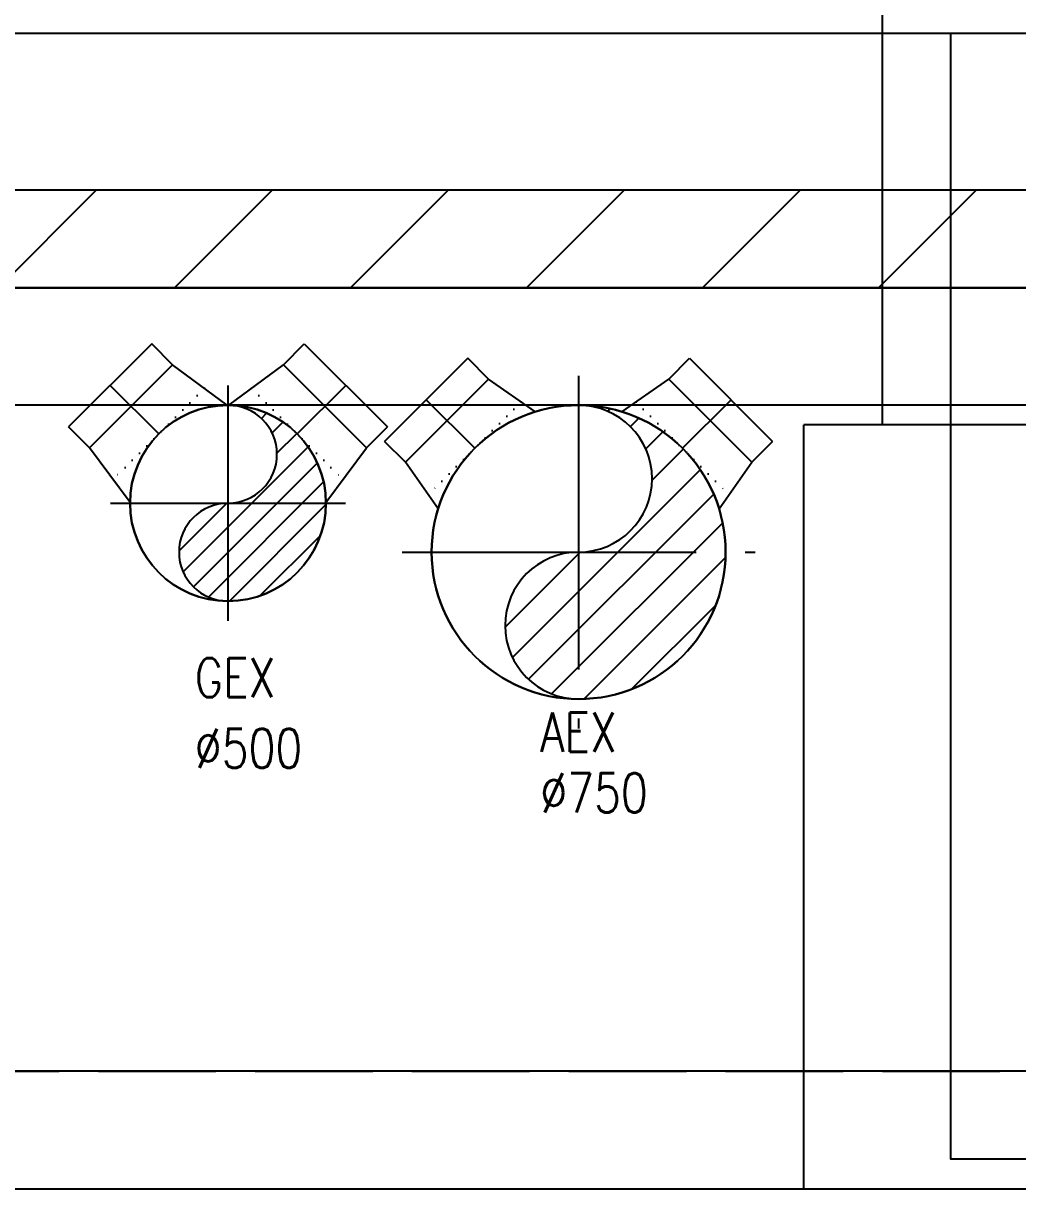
# Model space of a CAD drawing. Extents: x -3080 to 28500, y -1326 to 31609.
# Drawn here: x 4065.9 to 4319.5, y 26290.8 to 26588.3 of the extents above; entities that cross this region are included whole.
import ezdxf
from ezdxf.enums import TextEntityAlignment as Align
from ezdxf.xclip import XClip

# ---------------------------------------------------------------- set-up
doc = ezdxf.new("R2010")
doc.units = 0
doc.header["$LTSCALE"] = 100
doc.header["$XCLIPFRAME"] = 2
for name, pattern in [('188K-SM-07-F10-MECH-CR PIPE-Y2257103$0$AP6A-SM-08-FR1-001-A_AAS 210916$0$CENTER', [50.800000000000004, 31.75, -6.35, 6.35, -6.35]), ('188K-SM-07-F10-MECH-CR PIPE-Y2257103$0$AP6A-SM-08-FR1-001-A_AAS 210916$0$DOT', [0.25, 0, -0.25]), ('188K-SM-07-F10-MECH-CR PIPE-Y2257103$0$CENTER2', [1.125, 0.75, -0.125, 0.125, -0.125]), ('188K-SM-07-F10-MECH-CR PIPE-Y2257103$0$X-S-FAB_SL ALL$0$HIDDEN', [0.4, 0.3, -0.1])]:
    doc.linetypes.add(name, pattern=pattern)
for name, color, linetype in [('0-xref', 8, 'Continuous'), ('188K-SM-07-F10-MECH-CR PIPE-Y2257103$0$0-CF-AAS-AEX', 10, 'Continuous'), ('188K-SM-07-F10-MECH-CR PIPE-Y2257103$0$0-CF-AAS-GEX', 5, 'Continuous'), ('188K-SM-07-F10-MECH-CR PIPE-Y2257103$0$0-FIRE', 1, 'Continuous'), ('188K-SM-07-F10-MECH-CR PIPE-Y2257103$0$0-hookupzoom', 4, 'Continuous'), ('188K-SM-07-F10-MECH-CR PIPE-Y2257103$0$AP6A-SM-08-FR1-001-A_AAS 210916$0$0-Block Center-Line', 1, '188K-SM-07-F10-MECH-CR PIPE-Y2257103$0$AP6A-SM-08-FR1-001-A_AAS 210916$0$CENTER'), ('188K-SM-07-F10-MECH-CR PIPE-Y2257103$0$AP6A-SM-08-FR1-001-A_AAS 210916$0$0-Block Support-Line', 7, '188K-SM-07-F10-MECH-CR PIPE-Y2257103$0$AP6A-SM-08-FR1-001-A_AAS 210916$0$DOT'), ('188K-SM-07-F10-MECH-CR PIPE-Y2257103$0$Block Center-Line', 1, '188K-SM-07-F10-MECH-CR PIPE-Y2257103$0$CENTER2'), ('188K-SM-07-F10-MECH-CR PIPE-Y2257103$0$X-S-FAB_SL ALL$0$ASP_1', 1, 'Continuous'), ('188K-SM-07-F10-MECH-CR PIPE-Y2257103$0$X-S-FAB_SL ALL$0$ASP_8', 8, 'Continuous'), ('188K-SM-07-F10-MECH-CR PIPE-Y2257103$0$X-S-FAB_SL ALL$0$BEAM-S', 2, 'Continuous'), ('188K-SM-07-F10-MECH-CR PIPE-Y2257103$0$X-S-FAB_SL ALL$0$HID', 5, '188K-SM-07-F10-MECH-CR PIPE-Y2257103$0$X-S-FAB_SL ALL$0$HIDDEN')]:
    doc.layers.add(name, color=color, linetype=linetype)
doc.styles.add('188K-SM-07-F10-MECH-CR PIPE-Y2257103$0$T0', font='simplex.shx', dxfattribs={"width": 0.8, "bigfont": 'chineset.shx'})

# ---------------------------------------------------------------- blocks, each defined once
blk = doc.blocks.new('*U1541')
at = {"color": 241}
blk.add_lwpolyline([(17.5, 49.99999999995634), (-17.5, 49.99999999995634), (-17.5, 337.5), (17.5, 337.5)], close=True, dxfattribs=at)
blk = doc.blocks.new('188K-SM-07-F10-MECH-CR PIPE-Y2257103$0$X-S-FAB_SL ALL')
at = {"color": 241}
for p, q in [((-2628.521399346166, -72748.97692126507), (19076.47860110087, -72748.97692126507)), ((-2628.521399346166, -72788.97692126507), (19076.47860110087, -72788.97692126507))]:
    blk.add_line(p, q, dxfattribs=at)
at = {"layer": '188K-SM-07-F10-MECH-CR PIPE-Y2257103$0$X-S-FAB_SL ALL$0$ASP_1'}
blk.add_line((-2628.521399346166, -73043.97692126504), (4851.478600653834, -73043.97692126504), dxfattribs=at)
at = {"layer": '188K-SM-07-F10-MECH-CR PIPE-Y2257103$0$X-S-FAB_SL ALL$0$ASP_8'}
for p, q in [((-188.5213993461657, -72848.97692126504), (-188.5213993461657, -71981.47692126504)), ((-208.5213993461657, -73043.97692126504), (-208.5213993461657, -72848.97692126504)), ((-98.52139934616571, -72848.97692126504), (-208.5213993461657, -72848.97692126504))]:
    blk.add_line(p, q, dxfattribs=at)
at = {"layer": '188K-SM-07-F10-MECH-CR PIPE-Y2257103$0$X-S-FAB_SL ALL$0$HID'}
blk.add_line((-2628.521399346166, -73013.97692126504), (19076.47860110088, -73013.97692126504), dxfattribs=at)
at = {"layer": '188K-SM-07-F10-MECH-CR PIPE-Y2257103$0$X-S-FAB_SL ALL$0$BEAM-S'}
blk.add_blockref('*U1541', (-153.5213993461648, -73086.47692126507), dxfattribs=at)
blk = doc.blocks.new('*U1579')
for p, q in [((-150.0000000000001, 475), (-150.0000000000001, 549.9999999999999)), ((-150.0000000000001, 549.9999999999999), (149.9999999999999, 549.9999999999999)), ((149.9999999999999, 475.0000000000001), (149.9999999999999, 549.9999999999999)), ((-175.4000000000001, 331.4511125339602), (-150.0000000000001, 475)), ((-150.0000000000001, 475), (149.9999999999999, 475.0000000000001)), ((175.4, 331.4511125339603), (149.9999999999999, 475.0000000000001))]:
    blk.add_line(p, q)
blk.add_circle((0, 0), 375)
at = {"layer": '188K-SM-07-F10-MECH-CR PIPE-Y2257103$0$AP6A-SM-08-FR1-001-A_AAS 210916$0$0-Block Center-Line'}
blk.add_line((-7.105427357601004e-14, 375.0000000000001), (-1.010333609296566e-13, 549.9999999999999), dxfattribs=at)
at = {"layer": '188K-SM-07-F10-MECH-CR PIPE-Y2257103$0$AP6A-SM-08-FR1-001-A_AAS 210916$0$0-Block Support-Line'}
blk.add_line((-167.6943203450526, 375), (167.6943203450525, 375), dxfattribs=at)
blk = doc.blocks.new('*U1578')
for p, q in [((-150.0000000000001, 475), (-150.0000000000001, 549.9999999999999)), ((-150.0000000000001, 549.9999999999999), (149.9999999999999, 549.9999999999999)), ((149.9999999999999, 475.0000000000001), (149.9999999999999, 549.9999999999999)), ((-175.4000000000001, 331.4511125339602), (-150.0000000000001, 475)), ((-150.0000000000001, 475), (149.9999999999999, 475.0000000000001)), ((175.4, 331.4511125339603), (149.9999999999999, 475.0000000000001))]:
    blk.add_line(p, q)
blk.add_circle((0, 0), 375)
at = {"layer": '188K-SM-07-F10-MECH-CR PIPE-Y2257103$0$AP6A-SM-08-FR1-001-A_AAS 210916$0$0-Block Center-Line'}
blk.add_line((-7.105427357601004e-14, 375.0000000000001), (-1.010333609296566e-13, 549.9999999999999), dxfattribs=at)
at = {"layer": '188K-SM-07-F10-MECH-CR PIPE-Y2257103$0$AP6A-SM-08-FR1-001-A_AAS 210916$0$0-Block Support-Line'}
blk.add_line((-167.6943203450526, 375), (167.6943203450525, 375), dxfattribs=at)
blk = doc.blocks.new('*U1580')
h = blk.add_hatch()
h.set_pattern_fill('ANSI31', color=256, scale=2.142857142857143, style=0)
h.set_pattern_definition([(45, (0, 1.68388934882761e-14), (-4.810851493429903, 4.810851493429905), [])])
h.paths.add_polyline_path([(1.77635683940025e-15, -3.250733016102458e-13, 1), (3.552713678800501e-15, 37.50000000000001, 0.4142135623730951), (-37.5, 1.598721155460225e-14, 0.4142135623730935), (7.105427357601002e-15, -37.49999999999978, -1)])
blk.add_circle((0, 1.68388934882761e-14), 37.5)
for centre, start, end in [((0, 18.74999999999974), 270, 90), ((0, -18.74999999999971), 90, 270)]:
    blk.add_arc(centre, 18.75000000000007, start, end)
at = {"layer": '188K-SM-07-F10-MECH-CR PIPE-Y2257103$0$Block Center-Line'}
for p, q in [((0, -44.99999999999999), (0, 45.00000000000002)), ((45, 1.68388934882761e-14), (-45, 1.68388934882761e-14))]:
    blk.add_line(p, q, dxfattribs=at)
blk = doc.blocks.new('*U1495')
for p, q in [((-150, 350), (-150, 425)), ((-150, 425), (150, 425.0000000000001)), ((150.0000000000001, 350.0000000000001), (150, 425.0000000000001)), ((-175.4, 178.1427517470189), (-150, 350)), ((-150, 350), (150.0000000000001, 350.0000000000001)), ((175.4000000000001, 178.142751747019), (150.0000000000001, 350))]:
    blk.add_line(p, q)
blk.add_circle((0, 0), 250)
at = {"layer": '188K-SM-07-F10-MECH-CR PIPE-Y2257103$0$AP6A-SM-08-FR1-001-A_AAS 210916$0$0-Block Center-Line'}
blk.add_line((-4.736951571734001e-14, 250), (-4.592425496802581e-15, 425), dxfattribs=at)
at = {"layer": '188K-SM-07-F10-MECH-CR PIPE-Y2257103$0$AP6A-SM-08-FR1-001-A_AAS 210916$0$0-Block Support-Line'}
blk.add_line((-164.7797083091951, 250), (164.7797083091952, 250.0000000000001), dxfattribs=at)
blk = doc.blocks.new('*U1494')
for p, q in [((-150, 350), (-150, 425)), ((-150, 425), (150, 425.0000000000001)), ((150.0000000000001, 350.0000000000001), (150, 425.0000000000001)), ((-175.4, 178.1427517470189), (-150, 350)), ((-150, 350), (150.0000000000001, 350.0000000000001)), ((175.4000000000001, 178.142751747019), (150.0000000000001, 350))]:
    blk.add_line(p, q)
blk.add_circle((0, 0), 250)
at = {"layer": '188K-SM-07-F10-MECH-CR PIPE-Y2257103$0$AP6A-SM-08-FR1-001-A_AAS 210916$0$0-Block Center-Line'}
blk.add_line((-4.736951571734001e-14, 250), (-4.592425496802581e-15, 425), dxfattribs=at)
at = {"layer": '188K-SM-07-F10-MECH-CR PIPE-Y2257103$0$AP6A-SM-08-FR1-001-A_AAS 210916$0$0-Block Support-Line'}
blk.add_line((-164.7797083091951, 250), (164.7797083091952, 250.0000000000001), dxfattribs=at)
blk = doc.blocks.new('*U1496')
h = blk.add_hatch()
h.set_pattern_fill('ANSI31', color=256, scale=1.428571428571429, style=0)
h.set_pattern_definition([(45, (0, 1.836970198721029e-14), (-3.207234328953269, 3.20723432895327), [])])
h.paths.add_polyline_path([(0, -2.078337502098293e-13, 1), (1.77635683940025e-15, 25.00000000000002, 0.4142135623730951), (-25, 1.77635683940025e-14, 0.4142135623730935), (1.77635683940025e-15, -24.99999999999984, -1)])
blk.add_circle((0, 1.83697019872103e-14), 25)
for centre, start, end in [((0, 12.49999999999984), 270, 90), ((0, -12.4999999999998), 90, 270)]:
    blk.add_arc(centre, 12.50000000000004, start, end)
at = {"layer": '188K-SM-07-F10-MECH-CR PIPE-Y2257103$0$Block Center-Line'}
for p, q in [((0, -29.99999999999999), (0, 30.00000000000002)), ((30, 1.83697019872103e-14), (-30, 1.83697019872103e-14))]:
    blk.add_line(p, q, dxfattribs=at)
blk = doc.blocks.new('188K-SM-07-F10-MECH-CR PIPE-Y2257103')
at = {"layer": '188K-SM-07-F10-MECH-CR PIPE-Y2257103$0$0-FIRE'}
h = blk.add_hatch(dxfattribs=at)
h.set_pattern_fill('ANSI31', color=256, scale=10)
h.set_pattern_definition([(45, (0, 99332.26313715195), (-22.45064030267288, 22.45064030267288), [])])
h.paths.add_polyline_path([(23549.99995927731, 26520.7862158869), (1844.999958830274, 26520.7862158869), (1844.999958830274, 26545.78621588691), (23549.99995927731, 26545.78621588691)])
blk.add_line((23502.49995883027, 26320.78621588694), (1844.999958830274, 26320.78621588694))
blk.add_lwpolyline([(23549.99995927731, 26520.7862158869), (1844.999958830274, 26520.7862158869), (1844.999958830274, 26545.78621588691), (23549.99995927731, 26545.78621588691)], close=True, dxfattribs=at)
at = {"layer": '188K-SM-07-F10-MECH-CR PIPE-Y2257103$0$0-hookupzoom'}
blk.add_lwpolyline([(23549.99995927731, 26490.78621588688), (1844.999958830274, 26490.78621588688), (1844.999958830274, 26520.7862158869), (23549.99995927731, 26520.7862158869)], close=True, dxfattribs=at)
ref = blk.add_blockref('188K-SM-07-F10-MECH-CR PIPE-Y2257103$0$X-S-FAB_SL ALL', (4473.52135817644, 99334.76313715198))
XClip(ref).set_block_clipping_path([(-7553.464857013634, -75341.93696454832), (24026.20256238693, -67725.76962443824)])
at = {"layer": '188K-SM-07-F10-MECH-CR PIPE-Y2257103$0$0-CF-AAS-AEX', "yscale": 0.1, "zscale": 0.1}
for name, xscale, rotation in [('*U1579', -0.1, 45), ('*U1578', 0.1, 315)]:
    blk.add_blockref(name, (4207.515853652422, 26453.28621588698), dxfattribs=dict(at, xscale=xscale, rotation=rotation))
at = {"layer": '188K-SM-07-F10-MECH-CR PIPE-Y2257103$0$0-CF-AAS-AEX', "rotation": 180}
blk.add_blockref('*U1580', (4207.515853652422, 26453.28621588698), dxfattribs=at)
at = {"layer": '188K-SM-07-F10-MECH-CR PIPE-Y2257103$0$0-CF-AAS-GEX', "yscale": 0.1, "zscale": 0.1}
for name, xscale, rotation in [('*U1495', -0.1, 45), ('*U1494', 0.1, 315)]:
    blk.add_blockref(name, (4118.068801279901, 26465.78696816691), dxfattribs=dict(at, xscale=xscale, rotation=rotation))
at = {"layer": '188K-SM-07-F10-MECH-CR PIPE-Y2257103$0$0-CF-AAS-GEX', "rotation": 180}
blk.add_blockref('*U1496', (4118.068801279901, 26465.78696816691), dxfattribs=at)
at = {"layer": '188K-SM-07-F10-MECH-CR PIPE-Y2257103$0$0-CF-AAS-AEX', "style": '188K-SM-07-F10-MECH-CR PIPE-Y2257103$0$T0', "width": 0.8}
for s, p in [('AEX', (4197.739067692157, 26407.34626756905)), ('%%C750', (4197.739067692157, 26391.82496280561))]:
    blk.add_text(s, height=10, dxfattribs=at).set_placement(p, align=Align.MIDDLE_LEFT)
at = {"layer": '188K-SM-07-F10-MECH-CR PIPE-Y2257103$0$0-CF-AAS-GEX', "style": '188K-SM-07-F10-MECH-CR PIPE-Y2257103$0$T0', "width": 0.8}
for s, p in [('GEX', (4109.599324005221, 26421.22751840271)), ('%%C500', (4109.59932400522, 26403.20621363923))]:
    blk.add_text(s, height=10, dxfattribs=at).set_placement(p, align=Align.MIDDLE_LEFT)

msp = doc.modelspace()

# ---------------------------------------------------------------- block references
at = {"layer": '0-xref'}
msp.add_blockref('188K-SM-07-F10-MECH-CR PIPE-Y2257103', (0, 0), dxfattribs=at)

doc.saveas('drawing.dxf')
